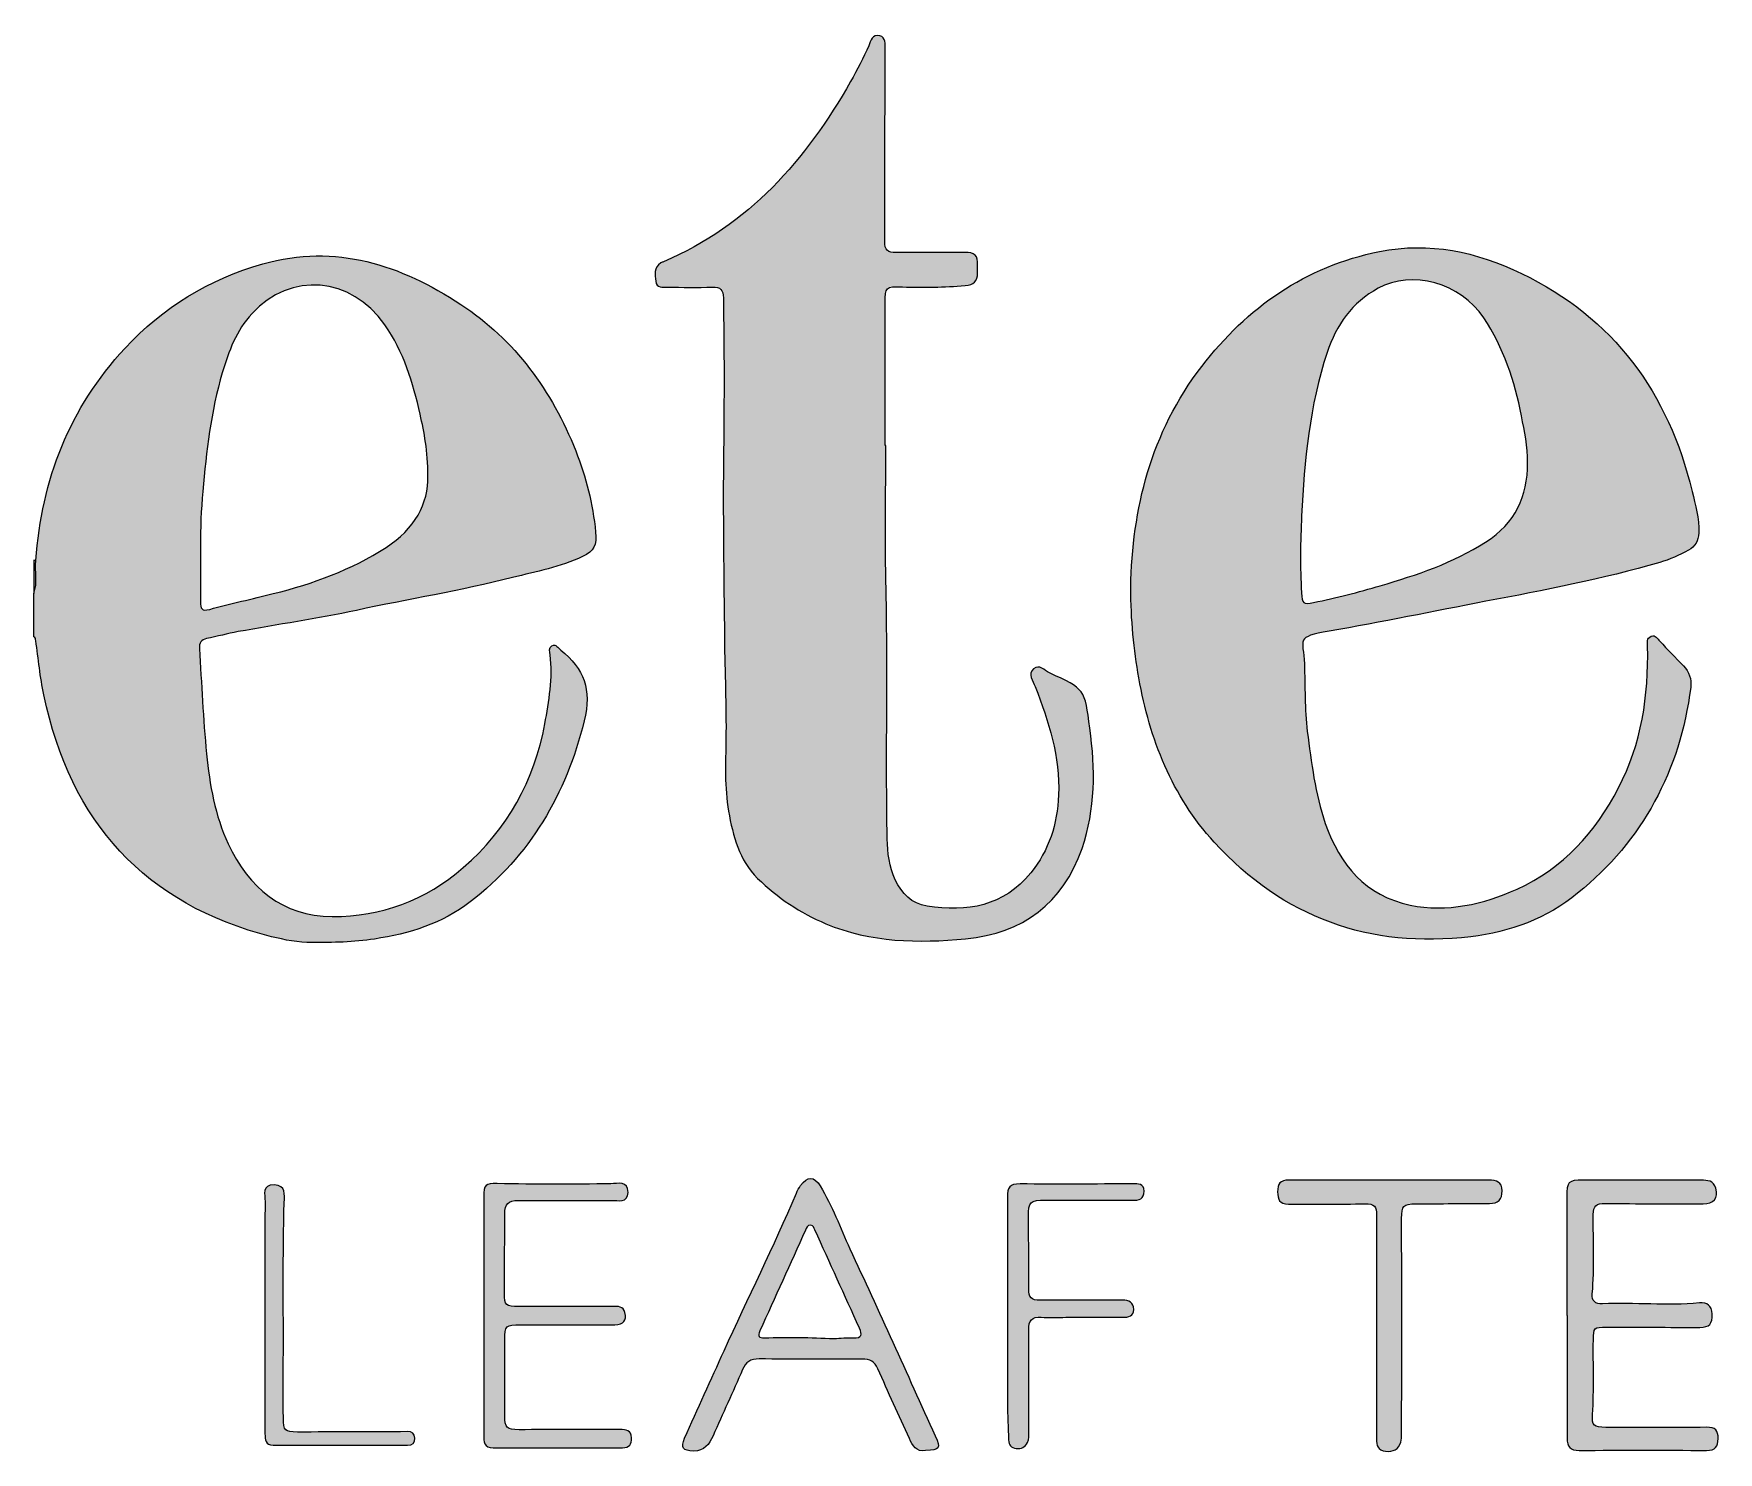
# Model space of a CAD drawing. Header units: millimetres. Extents: x 18 to 194, y 123 to 184.
# Drawn here: x 18 to 90.7, y 122.8 to 184 of the extents above; entities that cross this region are included whole.
import ezdxf

# ---------------------------------------------------------------- set-up
doc = ezdxf.new("R2010")
doc.units = ezdxf.units.MM
doc.header["$MEASUREMENT"] = 0
doc.layers.add('Layer 1', color=7, linetype='Continuous')

# ---------------------------------------------------------------- blocks, each defined once
blk = doc.blocks.new('block 3')
at = {"layer": 'Layer 1', "lineweight": 0}
for points, knots in [([(25.499, 157.91), (25.954, 158.006), (26.405, 158.122), (26.861, 158.207), (28.561, 158.514), (30.275, 158.768), (31.965, 159.127), (34.205, 159.607), (36.47, 159.978), (38.696, 160.542), (39.719, 160.8), (40.76, 160.99), (41.72, 161.449), (42.22, 161.685), (42.337, 161.95), (42.28, 162.504), (42.16, 163.714), (41.871, 164.871), (41.42, 166.01), (40.386, 168.61), (38.809, 170.783), (36.463, 172.325), (33.867, 174.032), (31.087, 174.964), (27.922, 174.071), (25.59, 173.415), (23.618, 172.194), (21.982, 170.434), (19.586, 167.859), (18.387, 164.761), (18.133, 161.276), (18.076, 160.8), (18.228, 160.313), (18.041, 159.851), (18.041, 159.851), (18.041, 157.988), (18.041, 157.988), (18.129, 157.96), (18.119, 157.882), (18.129, 157.815), (18.242, 157.036), (18.316, 156.249), (18.479, 155.476), (19.625, 150.005), (22.814, 146.438), (28.3, 145.048), (28.868, 144.907), (29.464, 144.787), (30.046, 144.791), (30.942, 144.794), (31.842, 144.808), (32.741, 144.946), (34.244, 145.172), (35.655, 145.616), (36.869, 146.551), (39.462, 148.544), (41, 151.179), (41.787, 154.358), (42.122, 155.716), (41.776, 156.612), (40.778, 157.409), (40.665, 157.498), (40.58, 157.695), (40.393, 157.596), (40.234, 157.515), (40.308, 157.339), (40.322, 157.212), (40.435, 156.203), (40.273, 155.198), (40.09, 154.231), (39.631, 151.786), (38.485, 149.687), (36.572, 148.029), (34.939, 146.611), (33.034, 145.909), (30.917, 145.919), (28.765, 145.934), (27.319, 147.154), (26.434, 149.049), (25.862, 150.273), (25.629, 151.603), (25.499, 152.933), (25.347, 154.446), (25.287, 155.967), (25.188, 157.484), (25.171, 157.709), (25.266, 157.857), (25.499, 157.91)], [0, 0, 0, 0, 1, 1, 1, 2, 2, 2, 3, 3, 3, 4, 4, 4, 5, 5, 5, 6, 6, 6, 7, 7, 7, 8, 8, 8, 9, 9, 9, 10, 10, 10, 11, 11, 11, 12, 12, 12, 13, 13, 13, 14, 14, 14, 15, 15, 15, 16, 16, 16, 17, 17, 17, 18, 18, 18, 19, 19, 19, 20, 20, 20, 21, 21, 21, 22, 22, 22, 23, 23, 23, 24, 24, 24, 25, 25, 25, 26, 26, 26, 27, 27, 27, 28, 28, 28, 29, 29, 29, 29]), ([(25.333, 164.26), (25.492, 165.985), (25.686, 167.707), (26.176, 169.379), (26.451, 170.303), (26.783, 171.2), (27.453, 171.926), (29.122, 173.747), (31.725, 173.531), (33.186, 171.45), (34.001, 170.286), (34.403, 168.949), (34.71, 167.584), (34.883, 166.8), (35.048, 166.014), (35.048, 164.927), (35.08, 163.738), (34.473, 162.638), (33.239, 161.84), (31.739, 160.87), (30.092, 160.278), (28.374, 159.847), (27.46, 159.618), (26.539, 159.424), (25.633, 159.17), (25.284, 159.075), (25.238, 159.209), (25.238, 159.484), (25.248, 161.078), (25.185, 162.673), (25.333, 164.26)], [0, 0, 0, 0, 1, 1, 1, 2, 2, 2, 3, 3, 3, 4, 4, 4, 5, 5, 5, 6, 6, 6, 7, 7, 7, 8, 8, 8, 9, 9, 9, 10, 10, 10, 10])]:
    blk.add_open_spline(points, degree=3, knots=knots, dxfattribs=at)
blk = doc.blocks.new('block 5')
at = {"layer": 'Layer 1', "lineweight": 0}
for points, knots in [([(73.918, 158.224), (76.179, 158.616), (78.426, 159.085), (80.68, 159.516), (83.196, 159.995), (85.714, 160.472), (88.177, 161.191), (88.611, 161.318), (89.02, 161.505), (89.419, 161.717), (89.715, 161.879), (89.845, 162.115), (89.86, 162.472), (89.884, 163.093), (89.718, 163.671), (89.577, 164.257), (88.551, 168.511), (86.205, 171.739), (82.211, 173.665), (80.275, 174.6), (78.246, 175.038), (76.098, 174.607), (72.887, 173.969), (70.39, 172.198), (68.425, 169.651), (66.223, 166.797), (65.426, 163.484), (65.359, 160.122), (65.37, 158.694), (65.49, 157.445), (65.712, 156.21), (66.181, 153.568), (67.134, 151.123), (68.965, 149.123), (71.942, 145.87), (75.657, 144.519), (80.038, 145.048), (81.735, 145.256), (83.305, 145.828), (84.638, 146.918), (87.457, 149.218), (89.048, 152.206), (89.517, 155.804), (89.563, 156.168), (89.443, 156.471), (89.2, 156.729), (88.865, 157.088), (88.519, 157.441), (88.18, 157.797), (88.078, 157.907), (88.004, 158.087), (87.81, 158.009), (87.609, 157.924), (87.655, 157.741), (87.658, 157.572), (87.704, 155.441), (87.394, 153.377), (86.402, 151.469), (85.407, 149.557), (84.021, 148.001), (82.024, 147.101), (80.567, 146.445), (79.008, 146.082), (77.414, 146.41), (75.498, 146.808), (74.376, 148.142), (73.755, 149.931), (73.307, 151.215), (73.159, 152.562), (72.979, 153.903), (72.852, 154.869), (72.891, 155.843), (72.852, 156.813), (72.806, 157.91), (72.443, 157.97), (73.918, 158.224)], [0, 0, 0, 0, 1, 1, 1, 2, 2, 2, 3, 3, 3, 4, 4, 4, 5, 5, 5, 6, 6, 6, 7, 7, 7, 8, 8, 8, 9, 9, 9, 10, 10, 10, 11, 11, 11, 12, 12, 12, 13, 13, 13, 14, 14, 14, 15, 15, 15, 16, 16, 16, 17, 17, 17, 18, 18, 18, 19, 19, 19, 20, 20, 20, 21, 21, 21, 22, 22, 22, 23, 23, 23, 24, 24, 24, 25, 25, 25, 25]), ([(72.729, 159.886), (72.662, 160.994), (72.679, 162.098), (72.732, 163.202), (72.852, 165.59), (73.074, 167.961), (73.833, 170.247), (74.231, 171.439), (74.905, 172.406), (76.034, 173.023), (77.491, 173.824), (79.587, 173.256), (80.589, 171.746), (81.449, 170.452), (81.919, 169.016), (82.215, 167.513), (82.342, 166.857), (82.497, 166.197), (82.476, 165.485), (82.487, 164.049), (81.957, 162.888), (80.67, 162.07), (79.259, 161.174), (77.71, 160.651), (76.126, 160.189), (75.177, 159.911), (74.224, 159.657), (73.251, 159.466), (72.792, 159.378), (72.757, 159.413), (72.729, 159.886)], [0, 0, 0, 0, 1, 1, 1, 2, 2, 2, 3, 3, 3, 4, 4, 4, 5, 5, 5, 6, 6, 6, 7, 7, 7, 8, 8, 8, 9, 9, 9, 10, 10, 10, 10])]:
    blk.add_open_spline(points, degree=3, knots=knots, dxfattribs=at)
blk = doc.blocks.new('block 9')
at = {"layer": 'Layer 1', "lineweight": 0}
for points, knots in [([(56.928, 123.518), (55.707, 126.206), (54.487, 128.898), (53.248, 131.583), (52.828, 132.489), (52.49, 133.435), (51.971, 134.292), (51.714, 134.726), (51.414, 134.719), (51.121, 134.31), (51.047, 134.211), (50.987, 134.094), (50.938, 133.978), (49.957, 131.688), (48.856, 129.452), (47.823, 127.183), (47.251, 125.931), (46.68, 124.675), (46.119, 123.416), (45.935, 122.996), (46.045, 122.862), (46.507, 122.858), (46.969, 122.855), (47.177, 123.148), (47.343, 123.515), (47.766, 124.467), (48.2, 125.412), (48.616, 126.369), (48.757, 126.693), (48.966, 126.834), (49.332, 126.831), (50.811, 126.813), (52.292, 126.817), (53.774, 126.827), (54.113, 126.831), (54.317, 126.728), (54.458, 126.404), (54.892, 125.395), (55.354, 124.4), (55.813, 123.402), (55.951, 123.098), (56.102, 122.802), (56.511, 122.88), (57.132, 122.904), (57.178, 122.964), (56.928, 123.518)], [0, 0, 0, 0, 1, 1, 1, 2, 2, 2, 3, 3, 3, 4, 4, 4, 5, 5, 5, 6, 6, 6, 7, 7, 7, 8, 8, 8, 9, 9, 9, 10, 10, 10, 11, 11, 11, 12, 12, 12, 13, 13, 13, 14, 14, 14, 15, 15, 15, 15]), ([(53.4, 127.744), (53.121, 127.758), (52.839, 127.72), (52.557, 127.706), (51.562, 127.762), (50.56, 127.776), (49.562, 127.741), (49.318, 127.73), (49.265, 127.815), (49.364, 128.041), (50.024, 129.487), (50.673, 130.937), (51.329, 132.383), (51.371, 132.482), (51.41, 132.606), (51.558, 132.595), (51.678, 132.584), (51.703, 132.482), (51.742, 132.394), (52.38, 130.983), (53.015, 129.572), (53.657, 128.164), (53.792, 127.875), (53.774, 127.727), (53.4, 127.744)], [0, 0, 0, 0, 1, 1, 1, 2, 2, 2, 3, 3, 3, 4, 4, 4, 5, 5, 5, 6, 6, 6, 7, 7, 7, 8, 8, 8, 8])]:
    blk.add_open_spline(points, degree=3, knots=knots, dxfattribs=at)
blk = doc.blocks.new('block 2')
at = {"layer": 'Layer 1'}
h = blk.add_hatch(color=4, dxfattribs=at)
h.dxf.hatch_style = 2
edge = h.paths.add_edge_path()
edge.add_spline(control_points=[(63.26, 148.858), (62.435, 146.484), (60.717, 145.186), (58.237, 144.956), (56.194, 144.766), (54.155, 144.787), (52.208, 145.609), (51.1, 146.078), (50.119, 146.727), (49.269, 147.563), (48.465, 148.35), (48.204, 149.398), (48.013, 150.46), (47.833, 151.493), (47.89, 152.534), (47.9, 153.578), (47.921, 155.018), (47.851, 156.453), (47.837, 157.893), (47.812, 160.599), (47.766, 163.308), (47.798, 166.014), (47.826, 168.212), (47.826, 170.409), (47.791, 172.607), (47.787, 172.956), (47.664, 173.083), (47.318, 173.069), (46.669, 173.052), (46.02, 173.062), (45.371, 173.066), (45.163, 173.066), (44.909, 173.023), (44.87, 173.323), (44.835, 173.609), (44.778, 173.919), (45.099, 174.113), (45.134, 174.135), (45.173, 174.152), (45.212, 174.166), (48.888, 175.736), (51.357, 178.555), (53.277, 181.945), (53.559, 182.45), (53.83, 182.958), (54.063, 183.487), (54.155, 183.695), (54.204, 184.005), (54.536, 183.917), (54.815, 183.84), (54.765, 183.554), (54.765, 183.339), (54.765, 181.31), (54.758, 179.278), (54.755, 177.246), (54.755, 176.512), (54.769, 175.779), (54.751, 175.045), (54.741, 174.681), (54.878, 174.554), (55.245, 174.562), (56.233, 174.579), (57.221, 174.554), (58.208, 174.572), (58.611, 174.579), (58.787, 174.427), (58.752, 174.029), (58.745, 173.916), (58.748, 173.803), (58.752, 173.69), (58.759, 173.327), (58.586, 173.161), (58.219, 173.136), (57.316, 173.073), (56.416, 173.045), (55.513, 173.08), (54.786, 173.105), (54.772, 173.087), (54.772, 172.378), (54.772, 172.378), (54.772, 166.239), (54.772, 166.239), (54.772, 166.239), (54.797, 166.239), (54.797, 166.239), (54.797, 164.169), (54.762, 162.094), (54.808, 160.02), (54.882, 156.439), (54.793, 152.855), (54.857, 149.274), (54.868, 148.664), (54.949, 148.068), (55.206, 147.507), (55.481, 146.911), (55.908, 146.466), (56.575, 146.364), (58.304, 146.092), (59.88, 146.36), (61.048, 147.8), (61.838, 148.773), (62.198, 149.909), (62.251, 151.162), (62.325, 152.813), (61.814, 154.326), (61.242, 155.836), (61.151, 156.079), (60.889, 156.369), (61.172, 156.609), (61.415, 156.817), (61.641, 156.524), (61.853, 156.429), (63.387, 155.737), (63.377, 155.73), (63.599, 154.037), (63.835, 152.287), (63.846, 150.548), (63.26, 148.858)], knot_values=[0, 0, 0, 0, 1, 1, 1, 2, 2, 2, 3, 3, 3, 4, 4, 4, 5, 5, 5, 6, 6, 6, 7, 7, 7, 8, 8, 8, 9, 9, 9, 10, 10, 10, 11, 11, 11, 12, 12, 12, 13, 13, 13, 14, 14, 14, 15, 15, 15, 16, 16, 16, 17, 17, 17, 18, 18, 18, 19, 19, 19, 20, 20, 20, 21, 21, 21, 22, 22, 22, 23, 23, 23, 24, 24, 24, 25, 25, 25, 26, 26, 26, 27, 27, 27, 28, 28, 28, 29, 29, 29, 30, 30, 30, 31, 31, 31, 32, 32, 32, 33, 33, 33, 34, 34, 34, 35, 35, 35, 36, 36, 36, 37, 37, 37, 38, 38, 38, 39, 39, 39, 39], degree=3, periodic=1)
h = blk.add_hatch(color=4, dxfattribs=at)
h.dxf.hatch_style = 2
edge = h.paths.add_edge_path()
edge.add_spline(control_points=[(25.499, 157.91), (25.954, 158.006), (26.405, 158.122), (26.861, 158.207), (28.561, 158.514), (30.275, 158.768), (31.965, 159.127), (34.205, 159.607), (36.47, 159.978), (38.696, 160.542), (39.719, 160.8), (40.76, 160.99), (41.72, 161.449), (42.22, 161.685), (42.337, 161.95), (42.28, 162.504), (42.16, 163.714), (41.871, 164.871), (41.42, 166.01), (40.386, 168.61), (38.809, 170.783), (36.463, 172.325), (33.867, 174.032), (31.087, 174.964), (27.922, 174.071), (25.59, 173.415), (23.618, 172.194), (21.982, 170.434), (19.586, 167.859), (18.387, 164.761), (18.133, 161.276), (18.076, 160.8), (18.228, 160.313), (18.041, 159.851), (18.041, 159.851), (18.041, 157.988), (18.041, 157.988), (18.129, 157.96), (18.119, 157.882), (18.129, 157.815), (18.242, 157.036), (18.316, 156.249), (18.479, 155.476), (19.625, 150.005), (22.814, 146.438), (28.3, 145.048), (28.868, 144.907), (29.464, 144.787), (30.046, 144.791), (30.942, 144.794), (31.842, 144.808), (32.741, 144.946), (34.244, 145.172), (35.655, 145.616), (36.869, 146.551), (39.462, 148.544), (41, 151.179), (41.787, 154.358), (42.122, 155.716), (41.776, 156.612), (40.778, 157.409), (40.665, 157.498), (40.58, 157.695), (40.393, 157.596), (40.234, 157.515), (40.308, 157.339), (40.322, 157.212), (40.435, 156.203), (40.273, 155.198), (40.09, 154.231), (39.631, 151.786), (38.485, 149.687), (36.572, 148.029), (34.939, 146.611), (33.034, 145.909), (30.917, 145.919), (28.765, 145.934), (27.319, 147.154), (26.434, 149.049), (25.862, 150.273), (25.629, 151.603), (25.499, 152.933), (25.347, 154.446), (25.287, 155.967), (25.188, 157.484), (25.171, 157.709), (25.266, 157.857), (25.499, 157.91)], knot_values=[0, 0, 0, 0, 1, 1, 1, 2, 2, 2, 3, 3, 3, 4, 4, 4, 5, 5, 5, 6, 6, 6, 7, 7, 7, 8, 8, 8, 9, 9, 9, 10, 10, 10, 11, 11, 11, 12, 12, 12, 13, 13, 13, 14, 14, 14, 15, 15, 15, 16, 16, 16, 17, 17, 17, 18, 18, 18, 19, 19, 19, 20, 20, 20, 21, 21, 21, 22, 22, 22, 23, 23, 23, 24, 24, 24, 25, 25, 25, 26, 26, 26, 27, 27, 27, 28, 28, 28, 29, 29, 29, 29], degree=3, periodic=1)
edge = h.paths.add_edge_path()
edge.add_spline(control_points=[(25.333, 164.26), (25.492, 165.985), (25.686, 167.707), (26.176, 169.379), (26.451, 170.303), (26.783, 171.2), (27.453, 171.926), (29.122, 173.747), (31.725, 173.531), (33.186, 171.45), (34.001, 170.286), (34.403, 168.949), (34.71, 167.584), (34.883, 166.8), (35.048, 166.014), (35.048, 164.927), (35.08, 163.738), (34.473, 162.638), (33.239, 161.84), (31.739, 160.87), (30.092, 160.278), (28.374, 159.847), (27.46, 159.618), (26.539, 159.424), (25.633, 159.17), (25.284, 159.075), (25.238, 159.209), (25.238, 159.484), (25.248, 161.078), (25.185, 162.673), (25.333, 164.26)], knot_values=[0, 0, 0, 0, 1, 1, 1, 2, 2, 2, 3, 3, 3, 4, 4, 4, 5, 5, 5, 6, 6, 6, 7, 7, 7, 8, 8, 8, 9, 9, 9, 10, 10, 10, 10], degree=3, periodic=1)
h = blk.add_hatch(color=4, dxfattribs=at)
h.dxf.hatch_style = 2
edge = h.paths.add_edge_path()
edge.add_spline(control_points=[(73.918, 158.224), (76.179, 158.616), (78.426, 159.085), (80.68, 159.516), (83.196, 159.995), (85.714, 160.472), (88.177, 161.191), (88.611, 161.318), (89.02, 161.505), (89.419, 161.717), (89.715, 161.879), (89.845, 162.115), (89.86, 162.472), (89.884, 163.093), (89.718, 163.671), (89.577, 164.257), (88.551, 168.511), (86.205, 171.739), (82.211, 173.665), (80.275, 174.6), (78.246, 175.038), (76.098, 174.607), (72.887, 173.969), (70.39, 172.198), (68.425, 169.651), (66.223, 166.797), (65.426, 163.484), (65.359, 160.122), (65.37, 158.694), (65.49, 157.445), (65.712, 156.21), (66.181, 153.568), (67.134, 151.123), (68.965, 149.123), (71.942, 145.87), (75.657, 144.519), (80.038, 145.048), (81.735, 145.256), (83.305, 145.828), (84.638, 146.918), (87.457, 149.218), (89.048, 152.206), (89.517, 155.804), (89.563, 156.168), (89.443, 156.471), (89.2, 156.729), (88.865, 157.088), (88.519, 157.441), (88.18, 157.797), (88.078, 157.907), (88.004, 158.087), (87.81, 158.009), (87.609, 157.924), (87.655, 157.741), (87.658, 157.572), (87.704, 155.441), (87.394, 153.377), (86.402, 151.469), (85.407, 149.557), (84.021, 148.001), (82.024, 147.101), (80.567, 146.445), (79.008, 146.082), (77.414, 146.41), (75.498, 146.808), (74.376, 148.142), (73.755, 149.931), (73.307, 151.215), (73.159, 152.562), (72.979, 153.903), (72.852, 154.869), (72.891, 155.843), (72.852, 156.813), (72.806, 157.91), (72.443, 157.97), (73.918, 158.224)], knot_values=[0, 0, 0, 0, 1, 1, 1, 2, 2, 2, 3, 3, 3, 4, 4, 4, 5, 5, 5, 6, 6, 6, 7, 7, 7, 8, 8, 8, 9, 9, 9, 10, 10, 10, 11, 11, 11, 12, 12, 12, 13, 13, 13, 14, 14, 14, 15, 15, 15, 16, 16, 16, 17, 17, 17, 18, 18, 18, 19, 19, 19, 20, 20, 20, 21, 21, 21, 22, 22, 22, 23, 23, 23, 24, 24, 24, 25, 25, 25, 25], degree=3, periodic=1)
edge = h.paths.add_edge_path()
edge.add_spline(control_points=[(72.729, 159.886), (72.662, 160.994), (72.679, 162.098), (72.732, 163.202), (72.852, 165.59), (73.074, 167.961), (73.833, 170.247), (74.231, 171.439), (74.905, 172.406), (76.034, 173.023), (77.491, 173.824), (79.587, 173.256), (80.589, 171.746), (81.449, 170.452), (81.919, 169.016), (82.215, 167.513), (82.342, 166.857), (82.497, 166.197), (82.476, 165.485), (82.487, 164.049), (81.957, 162.888), (80.67, 162.07), (79.259, 161.174), (77.71, 160.651), (76.126, 160.189), (75.177, 159.911), (74.224, 159.657), (73.251, 159.466), (72.792, 159.378), (72.757, 159.413), (72.729, 159.886)], knot_values=[0, 0, 0, 0, 1, 1, 1, 2, 2, 2, 3, 3, 3, 4, 4, 4, 5, 5, 5, 6, 6, 6, 7, 7, 7, 8, 8, 8, 9, 9, 9, 10, 10, 10, 10], degree=3, periodic=1)
h = blk.add_hatch(color=4, dxfattribs=at)
h.dxf.hatch_style = 2
edge = h.paths.add_edge_path()
edge.add_spline(control_points=[(18.041, 159.851), (18.041, 159.851), (18.041, 161.286), (18.041, 161.286), (18.073, 161.283), (18.101, 161.279), (18.133, 161.276), (18.076, 160.8), (18.228, 160.313), (18.041, 159.851)], knot_values=[0, 0, 0, 0, 1, 1, 1, 2, 2, 2, 3, 3, 3, 3], degree=3, periodic=1)
h = blk.add_hatch(color=4, dxfattribs=at)
h.dxf.hatch_style = 2
edge = h.paths.add_edge_path()
edge.add_spline(control_points=[(43.833, 123.423), (43.843, 123.151), (43.734, 122.999), (43.441, 122.999), (41.578, 123.003), (39.719, 123.003), (37.857, 122.999), (37.454, 122.999), (37.458, 123.264), (37.458, 123.546), (37.458, 123.546), (37.458, 133.823), (37.458, 133.823), (37.458, 134.359), (37.514, 134.405), (38.037, 134.394), (39.67, 134.359), (41.307, 134.362), (42.94, 134.391), (43.229, 134.394), (43.684, 134.525), (43.677, 134.017), (43.67, 133.544), (43.24, 133.675), (42.958, 133.671), (41.617, 133.66), (40.28, 133.653), (38.94, 133.671), (38.516, 133.678), (38.358, 133.505), (38.358, 133.1), (38.365, 131.96), (38.343, 130.817), (38.35, 129.674), (38.354, 129.124), (38.4, 129.096), (38.975, 129.096), (40.33, 129.092), (41.681, 129.096), (43.035, 129.092), (43.244, 129.092), (43.473, 129.12), (43.543, 128.834), (43.624, 128.485), (43.487, 128.309), (43.106, 128.305), (41.755, 128.302), (40.4, 128.305), (39.045, 128.305), (38.403, 128.305), (38.365, 128.27), (38.361, 127.649), (38.358, 126.563), (38.358, 125.476), (38.365, 124.389), (38.365, 123.85), (38.439, 123.783), (38.975, 123.779), (40.425, 123.779), (41.878, 123.779), (43.332, 123.783), (43.593, 123.783), (43.822, 123.762), (43.833, 123.423)], knot_values=[0, 0, 0, 0, 1, 1, 1, 2, 2, 2, 3, 3, 3, 4, 4, 4, 5, 5, 5, 6, 6, 6, 7, 7, 7, 8, 8, 8, 9, 9, 9, 10, 10, 10, 11, 11, 11, 12, 12, 12, 13, 13, 13, 14, 14, 14, 15, 15, 15, 16, 16, 16, 17, 17, 17, 18, 18, 18, 19, 19, 19, 20, 20, 20, 21, 21, 21, 21], degree=3, periodic=1)
h = blk.add_hatch(color=4, dxfattribs=at)
h.dxf.hatch_style = 2
edge = h.paths.add_edge_path()
edge.add_spline(control_points=[(56.928, 123.518), (55.707, 126.206), (54.487, 128.898), (53.248, 131.583), (52.828, 132.489), (52.49, 133.435), (51.971, 134.292), (51.714, 134.726), (51.414, 134.719), (51.121, 134.31), (51.047, 134.211), (50.987, 134.094), (50.938, 133.978), (49.957, 131.688), (48.856, 129.452), (47.823, 127.183), (47.251, 125.931), (46.68, 124.675), (46.119, 123.416), (45.935, 122.996), (46.045, 122.862), (46.507, 122.858), (46.969, 122.855), (47.177, 123.148), (47.343, 123.515), (47.766, 124.467), (48.2, 125.412), (48.616, 126.369), (48.757, 126.693), (48.966, 126.834), (49.332, 126.831), (50.811, 126.813), (52.292, 126.817), (53.774, 126.827), (54.113, 126.831), (54.317, 126.728), (54.458, 126.404), (54.892, 125.395), (55.354, 124.4), (55.813, 123.402), (55.951, 123.098), (56.102, 122.802), (56.511, 122.88), (57.132, 122.904), (57.178, 122.964), (56.928, 123.518)], knot_values=[0, 0, 0, 0, 1, 1, 1, 2, 2, 2, 3, 3, 3, 4, 4, 4, 5, 5, 5, 6, 6, 6, 7, 7, 7, 8, 8, 8, 9, 9, 9, 10, 10, 10, 11, 11, 11, 12, 12, 12, 13, 13, 13, 14, 14, 14, 15, 15, 15, 15], degree=3, periodic=1)
edge = h.paths.add_edge_path()
edge.add_spline(control_points=[(53.4, 127.744), (53.121, 127.758), (52.839, 127.72), (52.557, 127.706), (51.562, 127.762), (50.56, 127.776), (49.562, 127.741), (49.318, 127.73), (49.265, 127.815), (49.364, 128.041), (50.024, 129.487), (50.673, 130.937), (51.329, 132.383), (51.371, 132.482), (51.41, 132.606), (51.558, 132.595), (51.678, 132.584), (51.703, 132.482), (51.742, 132.394), (52.38, 130.983), (53.015, 129.572), (53.657, 128.164), (53.792, 127.875), (53.774, 127.727), (53.4, 127.744)], knot_values=[0, 0, 0, 0, 1, 1, 1, 2, 2, 2, 3, 3, 3, 4, 4, 4, 5, 5, 5, 6, 6, 6, 7, 7, 7, 8, 8, 8, 8], degree=3, periodic=1)
h = blk.add_hatch(color=4, dxfattribs=at)
h.dxf.hatch_style = 2
edge = h.paths.add_edge_path()
edge.add_spline(control_points=[(81.379, 134.087), (81.389, 133.71), (81.199, 133.54), (80.839, 133.537), (79.784, 133.53), (78.726, 133.53), (77.668, 133.523), (77.11, 133.519), (77.047, 133.442), (77.047, 132.884), (77.05, 129.783), (77.05, 126.679), (77.047, 123.578), (77.047, 123.469), (77.043, 123.349), (77.011, 123.246), (76.913, 122.929), (76.683, 122.813), (76.355, 122.851), (76.024, 122.887), (75.957, 123.098), (75.96, 123.388), (75.964, 125.007), (75.96, 126.63), (75.96, 128.249), (75.96, 129.843), (75.953, 131.434), (75.964, 133.029), (75.967, 133.396), (75.882, 133.54), (75.463, 133.526), (74.366, 133.488), (73.265, 133.526), (72.168, 133.509), (71.766, 133.505), (71.702, 133.713), (71.699, 134.038), (71.699, 134.384), (71.801, 134.549), (72.185, 134.546), (75.064, 134.535), (77.939, 134.539), (80.814, 134.542), (81.135, 134.542), (81.372, 134.472), (81.379, 134.087)], knot_values=[0, 0, 0, 0, 1, 1, 1, 2, 2, 2, 3, 3, 3, 4, 4, 4, 5, 5, 5, 6, 6, 6, 7, 7, 7, 8, 8, 8, 9, 9, 9, 10, 10, 10, 11, 11, 11, 12, 12, 12, 13, 13, 13, 14, 14, 14, 15, 15, 15, 15], degree=3, periodic=1)
h = blk.add_hatch(color=4, dxfattribs=at)
h.dxf.hatch_style = 2
edge = h.paths.add_edge_path()
edge.add_spline(control_points=[(90.699, 123.391), (90.696, 123.042), (90.576, 122.88), (90.202, 122.883), (88.367, 122.894), (86.536, 122.894), (84.702, 122.883), (84.314, 122.88), (84.183, 123.038), (84.183, 123.416), (84.194, 125.176), (84.19, 126.94), (84.19, 128.7), (84.19, 128.7), (84.173, 128.7), (84.173, 128.7), (84.173, 130.408), (84.169, 132.112), (84.173, 133.819), (84.173, 134.497), (84.222, 134.542), (84.882, 134.542), (86.575, 134.542), (88.269, 134.542), (89.958, 134.539), (90.234, 134.539), (90.512, 134.532), (90.597, 134.193), (90.706, 133.763), (90.509, 133.523), (90.047, 133.523), (88.635, 133.526), (87.224, 133.523), (85.817, 133.54), (85.453, 133.544), (85.316, 133.428), (85.312, 133.057), (85.302, 131.918), (85.372, 130.775), (85.27, 129.635), (85.242, 129.339), (85.4, 129.191), (85.704, 129.205), (87.097, 129.272), (88.494, 129.117), (89.888, 129.247), (90.237, 129.279), (90.42, 129.127), (90.435, 128.771), (90.456, 128.348), (90.329, 128.192), (89.916, 128.192), (88.575, 128.192), (87.235, 128.199), (85.898, 128.203), (85.33, 128.203), (85.326, 128.192), (85.316, 127.646), (85.302, 126.573), (85.355, 125.504), (85.28, 124.432), (85.249, 123.959), (85.348, 123.878), (85.848, 123.878), (87.298, 123.874), (88.752, 123.864), (90.202, 123.881), (90.579, 123.888), (90.703, 123.747), (90.699, 123.391)], knot_values=[0, 0, 0, 0, 1, 1, 1, 2, 2, 2, 3, 3, 3, 4, 4, 4, 5, 5, 5, 6, 6, 6, 7, 7, 7, 8, 8, 8, 9, 9, 9, 10, 10, 10, 11, 11, 11, 12, 12, 12, 13, 13, 13, 14, 14, 14, 15, 15, 15, 16, 16, 16, 17, 17, 17, 18, 18, 18, 19, 19, 19, 20, 20, 20, 21, 21, 21, 22, 22, 22, 23, 23, 23, 23], degree=3, periodic=1)
h = blk.add_hatch(color=4, dxfattribs=at)
h.dxf.hatch_style = 2
edge = h.paths.add_edge_path()
edge.add_spline(control_points=[(34.477, 123.416), (34.484, 123.201), (34.378, 123.112), (34.167, 123.112), (34.167, 123.112), (28.374, 123.112), (28.374, 123.112), (28.018, 123.112), (28.018, 123.349), (28.018, 123.603), (28.018, 123.603), (28.018, 128.722), (28.018, 128.722), (28.018, 130.355), (28.011, 131.992), (28.021, 133.629), (28.025, 133.918), (27.869, 134.348), (28.413, 134.338), (28.931, 134.324), (28.857, 133.907), (28.847, 133.586), (28.776, 131.3), (28.822, 129.018), (28.808, 126.735), (28.804, 125.917), (28.804, 125.102), (28.811, 124.284), (28.815, 123.73), (28.871, 123.677), (29.418, 123.677), (30.999, 123.68), (32.576, 123.68), (34.156, 123.694), (34.378, 123.698), (34.47, 123.624), (34.477, 123.416)], knot_values=[0, 0, 0, 0, 1, 1, 1, 2, 2, 2, 3, 3, 3, 4, 4, 4, 5, 5, 5, 6, 6, 6, 7, 7, 7, 8, 8, 8, 9, 9, 9, 10, 10, 10, 11, 11, 11, 12, 12, 12, 12], degree=3, periodic=1)
h = blk.add_hatch(color=4, dxfattribs=at)
h.dxf.hatch_style = 2
edge = h.paths.add_edge_path()
edge.add_spline(control_points=[(65.941, 134.073), (65.948, 133.727), (65.715, 133.66), (65.43, 133.678), (65.345, 133.685), (65.26, 133.678), (65.176, 133.678), (65.176, 133.678), (61.704, 133.678), (61.704, 133.678), (61.002, 133.678), (60.953, 133.625), (60.953, 132.944), (60.956, 131.914), (60.971, 130.884), (60.96, 129.857), (60.956, 129.494), (61.073, 129.353), (61.45, 129.36), (62.547, 129.378), (63.648, 129.367), (64.749, 129.367), (64.834, 129.367), (64.918, 129.364), (65.003, 129.367), (65.282, 129.374), (65.493, 129.265), (65.493, 128.969), (65.493, 128.672), (65.26, 128.623), (65.013, 128.626), (65.013, 128.626), (62.558, 128.626), (62.558, 128.626), (62.205, 128.626), (61.853, 128.609), (61.503, 128.63), (61.094, 128.658), (60.956, 128.482), (60.96, 128.083), (60.974, 126.619), (60.967, 125.151), (60.964, 123.684), (60.964, 123.532), (60.981, 123.373), (60.907, 123.229), (60.801, 123.031), (60.643, 122.943), (60.42, 122.968), (60.205, 122.992), (60.099, 123.116), (60.092, 123.335), (60.078, 123.867), (60.05, 124.404), (60.046, 124.936), (60.039, 126.22), (60.043, 127.504), (60.043, 128.785), (60.043, 130.464), (60.05, 132.144), (60.039, 133.819), (60.036, 134.221), (60.138, 134.387), (60.586, 134.384), (62.205, 134.359), (63.828, 134.38), (65.447, 134.384), (65.677, 134.384), (65.934, 134.405), (65.941, 134.073)], knot_values=[0, 0, 0, 0, 1, 1, 1, 2, 2, 2, 3, 3, 3, 4, 4, 4, 5, 5, 5, 6, 6, 6, 7, 7, 7, 8, 8, 8, 9, 9, 9, 10, 10, 10, 11, 11, 11, 12, 12, 12, 13, 13, 13, 14, 14, 14, 15, 15, 15, 16, 16, 16, 17, 17, 17, 18, 18, 18, 19, 19, 19, 20, 20, 20, 21, 21, 21, 22, 22, 22, 23, 23, 23, 23], degree=3, periodic=1)
at = {"layer": 'Layer 1', "lineweight": 0}
for points, knots in [([(63.26, 148.858), (62.435, 146.484), (60.717, 145.186), (58.237, 144.956), (56.194, 144.766), (54.155, 144.787), (52.208, 145.609), (51.1, 146.078), (50.119, 146.727), (49.269, 147.563), (48.465, 148.35), (48.204, 149.398), (48.013, 150.46), (47.833, 151.493), (47.89, 152.534), (47.9, 153.578), (47.921, 155.018), (47.851, 156.453), (47.837, 157.893), (47.812, 160.599), (47.766, 163.308), (47.798, 166.014), (47.826, 168.212), (47.826, 170.409), (47.791, 172.607), (47.787, 172.956), (47.664, 173.083), (47.318, 173.069), (46.669, 173.052), (46.02, 173.062), (45.371, 173.066), (45.163, 173.066), (44.909, 173.023), (44.87, 173.323), (44.835, 173.609), (44.778, 173.919), (45.099, 174.113), (45.134, 174.135), (45.173, 174.152), (45.212, 174.166), (48.888, 175.736), (51.357, 178.555), (53.277, 181.945), (53.559, 182.45), (53.83, 182.958), (54.063, 183.487), (54.155, 183.695), (54.204, 184.005), (54.536, 183.917), (54.815, 183.84), (54.765, 183.554), (54.765, 183.339), (54.765, 181.31), (54.758, 179.278), (54.755, 177.246), (54.755, 176.512), (54.769, 175.779), (54.751, 175.045), (54.741, 174.681), (54.878, 174.554), (55.245, 174.562), (56.233, 174.579), (57.221, 174.554), (58.208, 174.572), (58.611, 174.579), (58.787, 174.427), (58.752, 174.029), (58.745, 173.916), (58.748, 173.803), (58.752, 173.69), (58.759, 173.327), (58.586, 173.161), (58.219, 173.136), (57.316, 173.073), (56.416, 173.045), (55.513, 173.08), (54.786, 173.105), (54.772, 173.087), (54.772, 172.378), (54.772, 172.378), (54.772, 166.239), (54.772, 166.239), (54.772, 166.239), (54.797, 166.239), (54.797, 166.239), (54.797, 164.169), (54.762, 162.094), (54.808, 160.02), (54.882, 156.439), (54.793, 152.855), (54.857, 149.274), (54.868, 148.664), (54.949, 148.068), (55.206, 147.507), (55.481, 146.911), (55.908, 146.466), (56.575, 146.364), (58.304, 146.092), (59.88, 146.36), (61.048, 147.8), (61.838, 148.773), (62.198, 149.909), (62.251, 151.162), (62.325, 152.813), (61.814, 154.326), (61.242, 155.836), (61.151, 156.079), (60.889, 156.369), (61.172, 156.609), (61.415, 156.817), (61.641, 156.524), (61.853, 156.429), (63.387, 155.737), (63.377, 155.73), (63.599, 154.037), (63.835, 152.287), (63.846, 150.548), (63.26, 148.858)], [0, 0, 0, 0, 1, 1, 1, 2, 2, 2, 3, 3, 3, 4, 4, 4, 5, 5, 5, 6, 6, 6, 7, 7, 7, 8, 8, 8, 9, 9, 9, 10, 10, 10, 11, 11, 11, 12, 12, 12, 13, 13, 13, 14, 14, 14, 15, 15, 15, 16, 16, 16, 17, 17, 17, 18, 18, 18, 19, 19, 19, 20, 20, 20, 21, 21, 21, 22, 22, 22, 23, 23, 23, 24, 24, 24, 25, 25, 25, 26, 26, 26, 27, 27, 27, 28, 28, 28, 29, 29, 29, 30, 30, 30, 31, 31, 31, 32, 32, 32, 33, 33, 33, 34, 34, 34, 35, 35, 35, 36, 36, 36, 37, 37, 37, 38, 38, 38, 39, 39, 39, 39]), ([(18.041, 159.851), (18.041, 159.851), (18.041, 161.286), (18.041, 161.286), (18.073, 161.283), (18.101, 161.279), (18.133, 161.276), (18.076, 160.8), (18.228, 160.313), (18.041, 159.851)], [0, 0, 0, 0, 1, 1, 1, 2, 2, 2, 3, 3, 3, 3]), ([(43.833, 123.423), (43.843, 123.151), (43.734, 122.999), (43.441, 122.999), (41.578, 123.003), (39.719, 123.003), (37.857, 122.999), (37.454, 122.999), (37.458, 123.264), (37.458, 123.546), (37.458, 123.546), (37.458, 133.823), (37.458, 133.823), (37.458, 134.359), (37.514, 134.405), (38.037, 134.394), (39.67, 134.359), (41.307, 134.362), (42.94, 134.391), (43.229, 134.394), (43.684, 134.525), (43.677, 134.017), (43.67, 133.544), (43.24, 133.675), (42.958, 133.671), (41.617, 133.66), (40.28, 133.653), (38.94, 133.671), (38.516, 133.678), (38.358, 133.505), (38.358, 133.1), (38.365, 131.96), (38.343, 130.817), (38.35, 129.674), (38.354, 129.124), (38.4, 129.096), (38.975, 129.096), (40.33, 129.092), (41.681, 129.096), (43.035, 129.092), (43.244, 129.092), (43.473, 129.12), (43.543, 128.834), (43.624, 128.485), (43.487, 128.309), (43.106, 128.305), (41.755, 128.302), (40.4, 128.305), (39.045, 128.305), (38.403, 128.305), (38.365, 128.27), (38.361, 127.649), (38.358, 126.563), (38.358, 125.476), (38.365, 124.389), (38.365, 123.85), (38.439, 123.783), (38.975, 123.779), (40.425, 123.779), (41.878, 123.779), (43.332, 123.783), (43.593, 123.783), (43.822, 123.762), (43.833, 123.423)], [0, 0, 0, 0, 1, 1, 1, 2, 2, 2, 3, 3, 3, 4, 4, 4, 5, 5, 5, 6, 6, 6, 7, 7, 7, 8, 8, 8, 9, 9, 9, 10, 10, 10, 11, 11, 11, 12, 12, 12, 13, 13, 13, 14, 14, 14, 15, 15, 15, 16, 16, 16, 17, 17, 17, 18, 18, 18, 19, 19, 19, 20, 20, 20, 21, 21, 21, 21]), ([(81.379, 134.087), (81.389, 133.71), (81.199, 133.54), (80.839, 133.537), (79.784, 133.53), (78.726, 133.53), (77.668, 133.523), (77.11, 133.519), (77.047, 133.442), (77.047, 132.884), (77.05, 129.783), (77.05, 126.679), (77.047, 123.578), (77.047, 123.469), (77.043, 123.349), (77.011, 123.246), (76.913, 122.929), (76.683, 122.813), (76.355, 122.851), (76.024, 122.887), (75.957, 123.098), (75.96, 123.388), (75.964, 125.007), (75.96, 126.63), (75.96, 128.249), (75.96, 129.843), (75.953, 131.434), (75.964, 133.029), (75.967, 133.396), (75.882, 133.54), (75.463, 133.526), (74.366, 133.488), (73.265, 133.526), (72.168, 133.509), (71.766, 133.505), (71.702, 133.713), (71.699, 134.038), (71.699, 134.384), (71.801, 134.549), (72.185, 134.546), (75.064, 134.535), (77.939, 134.539), (80.814, 134.542), (81.135, 134.542), (81.372, 134.472), (81.379, 134.087)], [0, 0, 0, 0, 1, 1, 1, 2, 2, 2, 3, 3, 3, 4, 4, 4, 5, 5, 5, 6, 6, 6, 7, 7, 7, 8, 8, 8, 9, 9, 9, 10, 10, 10, 11, 11, 11, 12, 12, 12, 13, 13, 13, 14, 14, 14, 15, 15, 15, 15]), ([(90.699, 123.391), (90.696, 123.042), (90.576, 122.88), (90.202, 122.883), (88.367, 122.894), (86.536, 122.894), (84.702, 122.883), (84.314, 122.88), (84.183, 123.038), (84.183, 123.416), (84.194, 125.176), (84.19, 126.94), (84.19, 128.7), (84.19, 128.7), (84.173, 128.7), (84.173, 128.7), (84.173, 130.408), (84.169, 132.112), (84.173, 133.819), (84.173, 134.497), (84.222, 134.542), (84.882, 134.542), (86.575, 134.542), (88.269, 134.542), (89.958, 134.539), (90.234, 134.539), (90.512, 134.532), (90.597, 134.193), (90.706, 133.763), (90.509, 133.523), (90.047, 133.523), (88.635, 133.526), (87.224, 133.523), (85.817, 133.54), (85.453, 133.544), (85.316, 133.428), (85.312, 133.057), (85.302, 131.918), (85.372, 130.775), (85.27, 129.635), (85.242, 129.339), (85.4, 129.191), (85.704, 129.205), (87.097, 129.272), (88.494, 129.117), (89.888, 129.247), (90.237, 129.279), (90.42, 129.127), (90.435, 128.771), (90.456, 128.348), (90.329, 128.192), (89.916, 128.192), (88.575, 128.192), (87.235, 128.199), (85.898, 128.203), (85.33, 128.203), (85.326, 128.192), (85.316, 127.646), (85.302, 126.573), (85.355, 125.504), (85.28, 124.432), (85.249, 123.959), (85.348, 123.878), (85.848, 123.878), (87.298, 123.874), (88.752, 123.864), (90.202, 123.881), (90.579, 123.888), (90.703, 123.747), (90.699, 123.391)], [0, 0, 0, 0, 1, 1, 1, 2, 2, 2, 3, 3, 3, 4, 4, 4, 5, 5, 5, 6, 6, 6, 7, 7, 7, 8, 8, 8, 9, 9, 9, 10, 10, 10, 11, 11, 11, 12, 12, 12, 13, 13, 13, 14, 14, 14, 15, 15, 15, 16, 16, 16, 17, 17, 17, 18, 18, 18, 19, 19, 19, 20, 20, 20, 21, 21, 21, 22, 22, 22, 23, 23, 23, 23]), ([(34.477, 123.416), (34.484, 123.201), (34.378, 123.112), (34.167, 123.112), (34.167, 123.112), (28.374, 123.112), (28.374, 123.112), (28.018, 123.112), (28.018, 123.349), (28.018, 123.603), (28.018, 123.603), (28.018, 128.722), (28.018, 128.722), (28.018, 130.355), (28.011, 131.992), (28.021, 133.629), (28.025, 133.918), (27.869, 134.348), (28.413, 134.338), (28.931, 134.324), (28.857, 133.907), (28.847, 133.586), (28.776, 131.3), (28.822, 129.018), (28.808, 126.735), (28.804, 125.917), (28.804, 125.102), (28.811, 124.284), (28.815, 123.73), (28.871, 123.677), (29.418, 123.677), (30.999, 123.68), (32.576, 123.68), (34.156, 123.694), (34.378, 123.698), (34.47, 123.624), (34.477, 123.416)], [0, 0, 0, 0, 1, 1, 1, 2, 2, 2, 3, 3, 3, 4, 4, 4, 5, 5, 5, 6, 6, 6, 7, 7, 7, 8, 8, 8, 9, 9, 9, 10, 10, 10, 11, 11, 11, 12, 12, 12, 12]), ([(65.941, 134.073), (65.948, 133.727), (65.715, 133.66), (65.43, 133.678), (65.345, 133.685), (65.26, 133.678), (65.176, 133.678), (65.176, 133.678), (61.704, 133.678), (61.704, 133.678), (61.002, 133.678), (60.953, 133.625), (60.953, 132.944), (60.956, 131.914), (60.971, 130.884), (60.96, 129.857), (60.956, 129.494), (61.073, 129.353), (61.45, 129.36), (62.547, 129.378), (63.648, 129.367), (64.749, 129.367), (64.834, 129.367), (64.918, 129.364), (65.003, 129.367), (65.282, 129.374), (65.493, 129.265), (65.493, 128.969), (65.493, 128.672), (65.26, 128.623), (65.013, 128.626), (65.013, 128.626), (62.558, 128.626), (62.558, 128.626), (62.205, 128.626), (61.853, 128.609), (61.503, 128.63), (61.094, 128.658), (60.956, 128.482), (60.96, 128.083), (60.974, 126.619), (60.967, 125.151), (60.964, 123.684), (60.964, 123.532), (60.981, 123.373), (60.907, 123.229), (60.801, 123.031), (60.643, 122.943), (60.42, 122.968), (60.205, 122.992), (60.099, 123.116), (60.092, 123.335), (60.078, 123.867), (60.05, 124.404), (60.046, 124.936), (60.039, 126.22), (60.043, 127.504), (60.043, 128.785), (60.043, 130.464), (60.05, 132.144), (60.039, 133.819), (60.036, 134.221), (60.138, 134.387), (60.586, 134.384), (62.205, 134.359), (63.828, 134.38), (65.447, 134.384), (65.677, 134.384), (65.934, 134.405), (65.941, 134.073)], [0, 0, 0, 0, 1, 1, 1, 2, 2, 2, 3, 3, 3, 4, 4, 4, 5, 5, 5, 6, 6, 6, 7, 7, 7, 8, 8, 8, 9, 9, 9, 10, 10, 10, 11, 11, 11, 12, 12, 12, 13, 13, 13, 14, 14, 14, 15, 15, 15, 16, 16, 16, 17, 17, 17, 18, 18, 18, 19, 19, 19, 20, 20, 20, 21, 21, 21, 22, 22, 22, 23, 23, 23, 23])]:
    blk.add_open_spline(points, degree=3, knots=knots, dxfattribs=at)
at = {"layer": 'Layer 1'}
for name in ['block 3', 'block 5', 'block 9']:
    blk.add_blockref(name, (0, 0), dxfattribs=at)

msp = doc.modelspace()

# ---------------------------------------------------------------- block references
at = {"layer": 'Layer 1'}
msp.add_blockref('block 2', (0, 0), dxfattribs=at)

doc.saveas('drawing.dxf')
